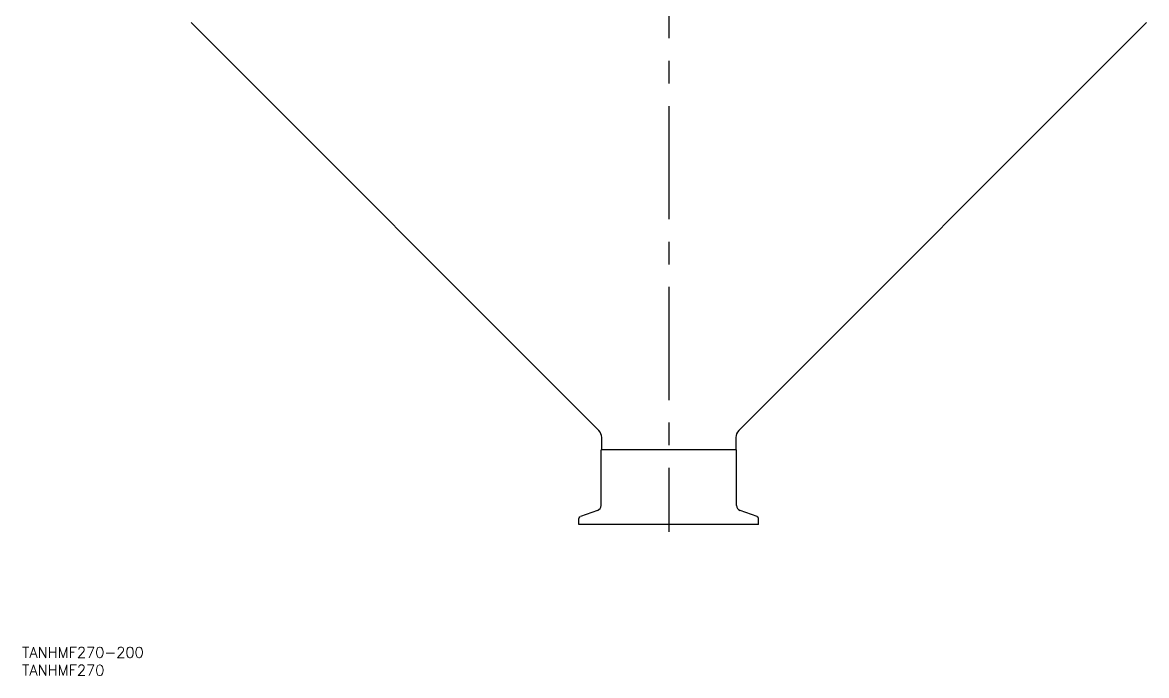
# Model space of a CAD drawing. Extents: x -182 to 608, y -638 to 174.
# Drawn here: x -181.6 to 134.2, y -638.1 to -454.8 of the extents above; entities that cross this region are included whole.
import ezdxf

# ---------------------------------------------------------------- set-up
doc = ezdxf.new("R2010")
doc.units = 0
doc.linetypes.add('CENTER', pattern=[50.8, 31.75, -6.35, 6.35, -6.35])
doc.layers.get('0').update_dxf_attribs({"linetype": 'CONTINUOUS'})
doc.layers.add('CENTER', color=1, linetype='CONTINUOUS')
doc.styles.get("Standard").update_dxf_attribs({"font": 'txt.shx', "height": 3, "bigfont": 'bigfont.shx'})

msp = doc.modelspace()

# ---------------------------------------------------------------- linework, layer by layer
at = {"color": 7, "linetype": 'CONTINUOUS'}
for p, q in [((-19.67, -569.32), (-134.24, -454.75)), ((19.67, -569.32), (134.24, -454.75)), ((-18.85, -574.73), (-18.85, -571.3)), ((18.85, -571.3), (18.85, -574.73)), ((-19.05, -590.35), (-19.05, -574.73)), ((19.05, -574.73), (-19.05, -574.73)), ((19.05, -590.35), (19.05, -574.73)), ((-20.02, -591.73), (-24.86, -593.49)), ((24.86, -593.49), (20.02, -591.73)), ((-25.25, -595.73), (-25.25, -594.05)), ((25.25, -595.73), (-25.25, -595.73)), ((25.25, -595.73), (25.25, -594.05))]:
    msp.add_line(p, q, dxfattribs=at)
for centre, radius, start, end in [((-21.65, -571.3), 2.8, 360, 45), ((21.65, -571.3), 2.8, 135, 180), ((-20.52, -590.35), 1.47, 290, 0), ((20.52, -590.35), 1.47, 180, 250), ((-24.66, -594.05), 0.588, 110, 180), ((24.66, -594.05), 0.588, 0, 70)]:
    msp.add_arc(centre, radius, start, end, dxfattribs=at)
at = {"layer": 'CENTER', "color": 1, "linetype": 'CENTER'}
msp.add_line((0, -224.2), (0, -597.73), dxfattribs=at)

# ---------------------------------------------------------------- texts
at = {"color": 7, "linetype": 'CONTINUOUS'}
for s, p in [('TANHMF270-200', (-181.75, -633.09)), ('TANHMF270', (-181.75, -638.09))]:
    msp.add_text(s, height=3, dxfattribs=at).set_placement(p)

doc.saveas('drawing.dxf')
